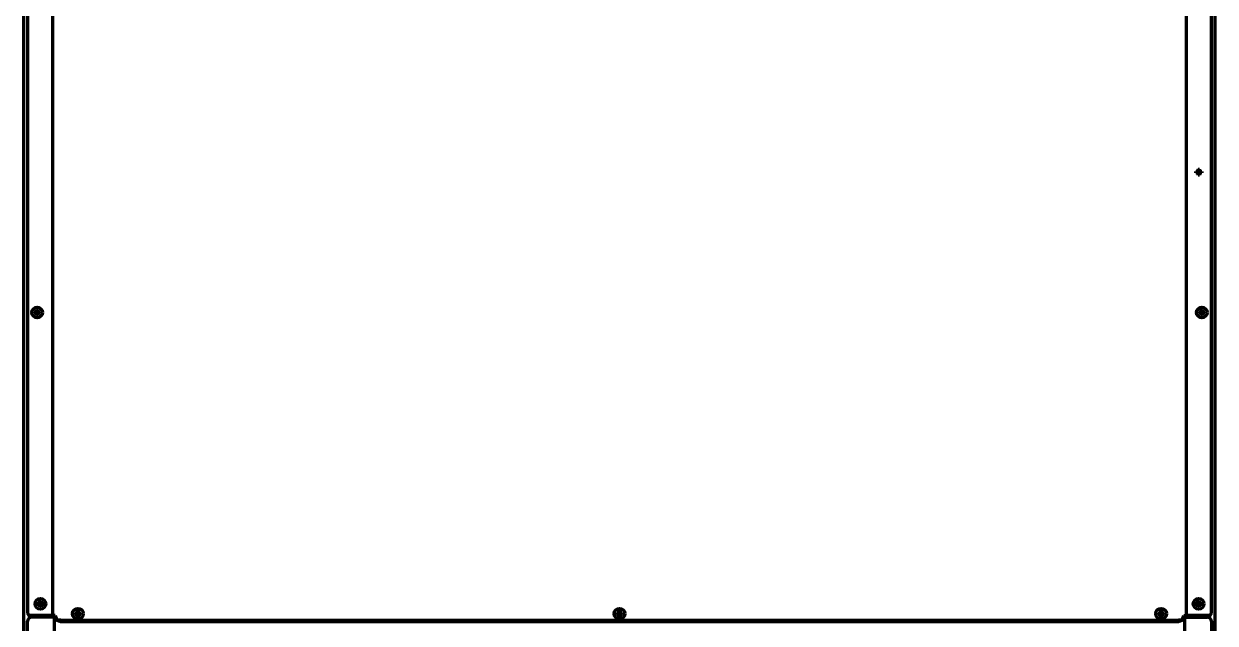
# Model space of a CAD drawing. Header units: inches. Extents: x -2898 to 7248, y 606 to 5598.
# Drawn here: x 6319 to 7211, y 2747 to 3195 of the extents above; entities that cross this region are included whole.
import ezdxf

# ---------------------------------------------------------------- set-up
doc = ezdxf.new("R2010")
doc.units = ezdxf.units.IN

msp = doc.modelspace()

# ---------------------------------------------------------------- linework, layer by layer
at = {"linetype": 'Continuous', "lineweight": 70}
for p, q in [((6318.77, 2413.84), (6318.77, 4065.37)), ((7210.77, 2413.84), (7210.77, 4065.37)), ((6321.57, 4055.42), (6321.57, 2754.44)), ((6340.47, 2752.44), (6340.47, 4050.49)), ((7189.07, 4050.49), (7189.07, 2752.44)), ((7207.97, 2754.44), (7207.97, 4055.42)), ((7196.27, 3084.24), (7196.27, 3084.74)), ((7196.27, 3083.74), (7196.27, 3084.24)), ((7200.87, 3084.74), (7200.87, 3084.24)), ((7200.87, 3084.24), (7200.87, 3083.74)), ((6326.47, 2979.24), (6326.47, 2979.74)), ((6331.07, 2979.74), (6331.07, 2979.24)), ((7198.47, 2979.24), (7198.47, 2979.74)), ((7203.07, 2979.74), (7203.07, 2979.24)), ((6326.47, 2978.74), (6326.47, 2979.24)), ((6331.07, 2979.24), (6331.07, 2978.74)), ((7198.47, 2978.74), (7198.47, 2979.24)), ((7203.07, 2979.24), (7203.07, 2978.74)), ((6328.87, 2761.24), (6328.87, 2761.74)), ((6328.87, 2760.74), (6328.87, 2761.24)), ((6333.47, 2761.74), (6333.47, 2761.24)), ((6333.47, 2761.24), (6333.47, 2760.74)), ((7196.07, 2761.24), (7196.07, 2761.74)), ((7196.07, 2760.74), (7196.07, 2761.24)), ((7200.67, 2761.74), (7200.67, 2761.24)), ((7200.67, 2761.24), (7200.67, 2760.74)), ((6321.57, 2439.44), (6321.57, 2748.14)), ((6339.47, 2752.44), (6323.57, 2752.44)), ((6340.77, 2751.14), (6324.57, 2751.14)), ((6339.47, 2752.44), (6340.47, 2752.44)), ((6342.27, 2752.44), (6340.47, 2752.44)), ((6341.77, 2751.14), (6340.77, 2751.14)), ((6341.77, 2434.64), (6341.77, 2752.44)), ((6342.27, 2752.44), (6343.25, 2749.76)), ((6345.13, 2750.18), (6345.13, 2749.18)), ((6345.13, 2749.18), (6345.13, 2749)), ((6345.13, 2749), (6345.13, 2748.2)), ((6348.13, 2748.89), (7181.41, 2748.89)), ((6348.13, 2748.09), (7181.41, 2748.09)), ((6356.97, 2753.84), (6356.97, 2754.34)), ((6356.97, 2753.34), (6356.97, 2753.84)), ((6361.57, 2754.34), (6361.57, 2753.84)), ((6361.57, 2753.84), (6361.57, 2753.34)), ((6762.47, 2753.84), (6762.47, 2754.34)), ((6762.47, 2753.34), (6762.47, 2753.84)), ((6767.07, 2754.34), (6767.07, 2753.84)), ((6767.07, 2753.84), (6767.07, 2753.34)), ((7167.97, 2753.84), (7167.97, 2754.34)), ((7167.97, 2753.34), (7167.97, 2753.84)), ((7172.57, 2754.34), (7172.57, 2753.84)), ((7172.57, 2753.84), (7172.57, 2753.34)), ((7184.41, 2750.18), (7184.41, 2749.18)), ((7184.41, 2749.18), (7184.41, 2749)), ((7184.41, 2749), (7184.41, 2748.2)), ((7186.29, 2749.76), (7187.27, 2752.44)), ((7187.27, 2752.44), (7189.07, 2752.44)), ((7187.77, 2752.44), (7187.77, 2434.64)), ((7187.77, 2751.14), (7188.77, 2751.14)), ((7188.77, 2751.14), (7204.97, 2751.14)), ((7190.07, 2752.44), (7189.07, 2752.44)), ((7205.97, 2752.44), (7190.07, 2752.44)), ((7207.97, 2748.14), (7207.97, 2439.44))]:
    msp.add_line(p, q, dxfattribs=at)
for centre in [(6328.77, 2979.24), (7200.77, 2979.24), (6331.17, 2761.24), (7198.37, 2761.24), (6359.27, 2753.84), (6764.77, 2753.84), (7170.27, 2753.84)]:
    msp.add_circle(centre, 4, dxfattribs=at)
for centre, radius, start, end in [((6323.57, 2754.44), 2, 180, 270), ((6324.57, 2748.14), 3, 90, 180), ((6345.13, 2750.44), 2, 200, 270), ((7184.41, 2750.44), 2, 270, 340), ((7204.97, 2748.14), 3, 0, 90), ((7205.97, 2754.44), 2, 270, 0)]:
    msp.add_arc(centre, radius, start, end, dxfattribs=at)
for centre, major_axis, start_param, end_param in [((6348.13, 2749), (-3, 0), 0, 1.570796), ((6348.13, 2748.2), (3, 0), 3.141593, 4.712389), ((7181.41, 2749), (-3, 0), 1.570796, 3.141593), ((7181.41, 2748.2), (3, 0), 4.712389, 6.283185)]:
    msp.add_ellipse(centre, major_axis=major_axis, ratio=0.034899, start_param=start_param, end_param=end_param, dxfattribs=at)
for points in [[(7198.07, 3085.24), (7198.07, 3085.3), (7198.07, 3085.41), (7198.07, 3085.57), (7198.07, 3085.73), (7198.07, 3085.88), (7198.07, 3086.03), (7198.07, 3086.19), (7198.07, 3086.36), (7198.07, 3086.48), (7198.07, 3086.54)], [(7198.07, 3086.54), (7198.24, 3086.54), (7198.57, 3086.54), (7198.9, 3086.54), (7199.07, 3086.54)], [(7197.57, 3083.74), (7197.52, 3083.74), (7197.41, 3083.74), (7197.25, 3083.74), (7197.09, 3083.74), (7196.93, 3083.74), (7196.78, 3083.74), (7196.62, 3083.74), (7196.46, 3083.74), (7196.33, 3083.74), (7196.27, 3083.74)], [(7197.57, 3084.74), (7197.59, 3084.77), (7197.64, 3084.81), (7197.71, 3084.89), (7197.78, 3084.96), (7197.86, 3085.03), (7197.93, 3085.1), (7198, 3085.17), (7198.05, 3085.22), (7198.07, 3085.24)], [(7198.07, 3083.24), (7198.04, 3083.27), (7197.99, 3083.32), (7197.92, 3083.39), (7197.85, 3083.47), (7197.78, 3083.54), (7197.71, 3083.61), (7197.64, 3083.67), (7197.59, 3083.72), (7197.57, 3083.74)], [(7199.07, 3081.94), (7198.9, 3081.94), (7198.57, 3081.94), (7198.24, 3081.94), (7198.07, 3081.94)], [(7199.07, 3085.24), (7199.1, 3085.22), (7199.15, 3085.17), (7199.22, 3085.09), (7199.29, 3085.02), (7199.36, 3084.95), (7199.43, 3084.88), (7199.5, 3084.81), (7199.55, 3084.77), (7199.57, 3084.74)], [(7199.57, 3083.74), (7199.55, 3083.72), (7199.5, 3083.67), (7199.43, 3083.6), (7199.36, 3083.53), (7199.29, 3083.46), (7199.21, 3083.39), (7199.14, 3083.31), (7199.09, 3083.27), (7199.07, 3083.24)], [(7199.07, 3083.24), (7199.07, 3083.19), (7199.07, 3083.08), (7199.07, 3082.92), (7199.07, 3082.76), (7199.07, 3082.61), (7199.07, 3082.45), (7199.07, 3082.3), (7199.07, 3082.13), (7199.07, 3082.01), (7199.07, 3081.94)], [(7199.57, 3084.74), (7199.62, 3084.74), (7199.73, 3084.74), (7199.89, 3084.74), (7200.05, 3084.74), (7200.21, 3084.74), (7200.36, 3084.74), (7200.52, 3084.74), (7200.68, 3084.74), (7200.81, 3084.74), (7200.87, 3084.74)], [(6327.77, 2979.74), (6327.79, 2979.77), (6327.84, 2979.81), (6327.91, 2979.89), (6327.98, 2979.96), (6328.06, 2980.03), (6328.13, 2980.1), (6328.2, 2980.17), (6328.25, 2980.22), (6328.27, 2980.24)], [(6328.27, 2980.24), (6328.27, 2980.3), (6328.27, 2980.41), (6328.27, 2980.57), (6328.27, 2980.73), (6328.27, 2980.88), (6328.27, 2981.03), (6328.27, 2981.19), (6328.27, 2981.36), (6328.27, 2981.48), (6328.27, 2981.54)], [(6328.27, 2981.54), (6328.44, 2981.54), (6328.77, 2981.54), (6329.1, 2981.54), (6329.27, 2981.54)], [(6329.27, 2980.24), (6329.3, 2980.22), (6329.35, 2980.17), (6329.42, 2980.09), (6329.49, 2980.02), (6329.56, 2979.95), (6329.63, 2979.88), (6329.7, 2979.81), (6329.75, 2979.77), (6329.77, 2979.74)], [(6329.77, 2979.74), (6329.82, 2979.74), (6329.93, 2979.74), (6330.09, 2979.74), (6330.25, 2979.74), (6330.41, 2979.74), (6330.56, 2979.74), (6330.72, 2979.74), (6330.88, 2979.74), (6331.01, 2979.74), (6331.07, 2979.74)], [(7199.77, 2979.74), (7199.79, 2979.77), (7199.84, 2979.81), (7199.91, 2979.89), (7199.98, 2979.96), (7200.06, 2980.03), (7200.13, 2980.1), (7200.2, 2980.17), (7200.25, 2980.22), (7200.27, 2980.24)], [(7200.27, 2980.24), (7200.27, 2980.3), (7200.27, 2980.41), (7200.27, 2980.57), (7200.27, 2980.73), (7200.27, 2980.88), (7200.27, 2981.03), (7200.27, 2981.19), (7200.27, 2981.36), (7200.27, 2981.48), (7200.27, 2981.54)], [(7200.27, 2981.54), (7200.44, 2981.54), (7200.77, 2981.54), (7201.1, 2981.54), (7201.27, 2981.54)], [(7201.27, 2980.24), (7201.3, 2980.22), (7201.35, 2980.17), (7201.42, 2980.09), (7201.49, 2980.02), (7201.56, 2979.95), (7201.63, 2979.88), (7201.7, 2979.81), (7201.75, 2979.77), (7201.77, 2979.74)], [(7201.77, 2979.74), (7201.82, 2979.74), (7201.93, 2979.74), (7202.09, 2979.74), (7202.25, 2979.74), (7202.41, 2979.74), (7202.56, 2979.74), (7202.72, 2979.74), (7202.88, 2979.74), (7203.01, 2979.74), (7203.07, 2979.74)], [(6327.77, 2978.74), (6327.72, 2978.74), (6327.61, 2978.74), (6327.45, 2978.74), (6327.29, 2978.74), (6327.13, 2978.74), (6326.98, 2978.74), (6326.82, 2978.74), (6326.66, 2978.74), (6326.53, 2978.74), (6326.47, 2978.74)], [(6328.27, 2978.24), (6328.24, 2978.27), (6328.19, 2978.32), (6328.12, 2978.39), (6328.05, 2978.47), (6327.98, 2978.54), (6327.91, 2978.61), (6327.84, 2978.67), (6327.79, 2978.72), (6327.77, 2978.74)], [(6329.27, 2976.94), (6329.1, 2976.94), (6328.77, 2976.94), (6328.44, 2976.94), (6328.27, 2976.94)], [(6329.77, 2978.74), (6329.75, 2978.72), (6329.7, 2978.67), (6329.63, 2978.6), (6329.56, 2978.53), (6329.49, 2978.46), (6329.41, 2978.39), (6329.34, 2978.31), (6329.29, 2978.27), (6329.27, 2978.24)], [(6329.27, 2978.24), (6329.27, 2978.19), (6329.27, 2978.08), (6329.27, 2977.92), (6329.27, 2977.76), (6329.27, 2977.61), (6329.27, 2977.45), (6329.27, 2977.3), (6329.27, 2977.13), (6329.27, 2977.01), (6329.27, 2976.94)], [(7199.77, 2978.74), (7199.72, 2978.74), (7199.61, 2978.74), (7199.45, 2978.74), (7199.29, 2978.74), (7199.13, 2978.74), (7198.98, 2978.74), (7198.82, 2978.74), (7198.66, 2978.74), (7198.53, 2978.74), (7198.47, 2978.74)], [(7200.27, 2978.24), (7200.24, 2978.27), (7200.19, 2978.32), (7200.12, 2978.39), (7200.05, 2978.47), (7199.98, 2978.54), (7199.91, 2978.61), (7199.84, 2978.67), (7199.79, 2978.72), (7199.77, 2978.74)], [(7201.27, 2976.94), (7201.1, 2976.94), (7200.77, 2976.94), (7200.44, 2976.94), (7200.27, 2976.94)], [(7201.77, 2978.74), (7201.75, 2978.72), (7201.7, 2978.67), (7201.63, 2978.6), (7201.56, 2978.53), (7201.49, 2978.46), (7201.41, 2978.39), (7201.34, 2978.31), (7201.29, 2978.27), (7201.27, 2978.24)], [(7201.27, 2978.24), (7201.27, 2978.19), (7201.27, 2978.08), (7201.27, 2977.92), (7201.27, 2977.76), (7201.27, 2977.61), (7201.27, 2977.45), (7201.27, 2977.3), (7201.27, 2977.13), (7201.27, 2977.01), (7201.27, 2976.94)], [(6330.17, 2760.74), (6330.12, 2760.74), (6330.01, 2760.74), (6329.85, 2760.74), (6329.69, 2760.74), (6329.53, 2760.74), (6329.38, 2760.74), (6329.22, 2760.74), (6329.06, 2760.74), (6328.93, 2760.74), (6328.87, 2760.74)], [(6330.17, 2761.74), (6330.19, 2761.77), (6330.24, 2761.81), (6330.31, 2761.89), (6330.38, 2761.96), (6330.46, 2762.03), (6330.53, 2762.1), (6330.6, 2762.17), (6330.65, 2762.22), (6330.67, 2762.24)], [(6330.67, 2760.24), (6330.64, 2760.27), (6330.59, 2760.32), (6330.52, 2760.39), (6330.45, 2760.47), (6330.38, 2760.54), (6330.31, 2760.61), (6330.24, 2760.67), (6330.19, 2760.72), (6330.17, 2760.74)], [(6330.67, 2762.24), (6330.67, 2762.3), (6330.67, 2762.41), (6330.67, 2762.57), (6330.67, 2762.73), (6330.67, 2762.88), (6330.67, 2763.03), (6330.67, 2763.19), (6330.67, 2763.36), (6330.67, 2763.48), (6330.67, 2763.54)], [(6330.67, 2763.54), (6330.84, 2763.54), (6331.17, 2763.54), (6331.5, 2763.54), (6331.67, 2763.54)], [(6331.67, 2758.94), (6331.5, 2758.94), (6331.17, 2758.94), (6330.84, 2758.94), (6330.67, 2758.94)], [(6331.67, 2762.24), (6331.7, 2762.22), (6331.75, 2762.17), (6331.82, 2762.09), (6331.89, 2762.02), (6331.96, 2761.95), (6332.03, 2761.88), (6332.1, 2761.81), (6332.15, 2761.77), (6332.17, 2761.74)], [(6332.17, 2760.74), (6332.15, 2760.72), (6332.1, 2760.67), (6332.03, 2760.6), (6331.96, 2760.53), (6331.89, 2760.46), (6331.81, 2760.39), (6331.74, 2760.31), (6331.69, 2760.27), (6331.67, 2760.24)], [(6331.67, 2760.24), (6331.67, 2760.19), (6331.67, 2760.08), (6331.67, 2759.92), (6331.67, 2759.76), (6331.67, 2759.61), (6331.67, 2759.45), (6331.67, 2759.3), (6331.67, 2759.13), (6331.67, 2759.01), (6331.67, 2758.94)], [(6332.17, 2761.74), (6332.22, 2761.74), (6332.33, 2761.74), (6332.49, 2761.74), (6332.65, 2761.74), (6332.81, 2761.74), (6332.96, 2761.74), (6333.12, 2761.74), (6333.28, 2761.74), (6333.41, 2761.74), (6333.47, 2761.74)], [(7197.37, 2760.74), (7197.32, 2760.74), (7197.21, 2760.74), (7197.05, 2760.74), (7196.89, 2760.74), (7196.73, 2760.74), (7196.58, 2760.74), (7196.42, 2760.74), (7196.26, 2760.74), (7196.13, 2760.74), (7196.07, 2760.74)], [(7197.37, 2761.74), (7197.39, 2761.77), (7197.44, 2761.81), (7197.51, 2761.89), (7197.58, 2761.96), (7197.66, 2762.03), (7197.73, 2762.1), (7197.8, 2762.17), (7197.85, 2762.22), (7197.87, 2762.24)], [(7197.87, 2760.24), (7197.84, 2760.27), (7197.79, 2760.32), (7197.72, 2760.39), (7197.65, 2760.47), (7197.58, 2760.54), (7197.51, 2760.61), (7197.44, 2760.67), (7197.39, 2760.72), (7197.37, 2760.74)], [(7197.87, 2762.24), (7197.87, 2762.3), (7197.87, 2762.41), (7197.87, 2762.57), (7197.87, 2762.73), (7197.87, 2762.88), (7197.87, 2763.03), (7197.87, 2763.19), (7197.87, 2763.36), (7197.87, 2763.48), (7197.87, 2763.54)], [(7197.87, 2763.54), (7198.04, 2763.54), (7198.37, 2763.54), (7198.7, 2763.54), (7198.87, 2763.54)], [(7198.87, 2758.94), (7198.7, 2758.94), (7198.37, 2758.94), (7198.04, 2758.94), (7197.87, 2758.94)], [(7198.87, 2762.24), (7198.9, 2762.22), (7198.95, 2762.17), (7199.02, 2762.09), (7199.09, 2762.02), (7199.16, 2761.95), (7199.23, 2761.88), (7199.3, 2761.81), (7199.35, 2761.77), (7199.37, 2761.74)], [(7199.37, 2760.74), (7199.35, 2760.72), (7199.3, 2760.67), (7199.23, 2760.6), (7199.16, 2760.53), (7199.09, 2760.46), (7199.01, 2760.39), (7198.94, 2760.31), (7198.89, 2760.27), (7198.87, 2760.24)], [(7198.87, 2760.24), (7198.87, 2760.19), (7198.87, 2760.08), (7198.87, 2759.92), (7198.87, 2759.76), (7198.87, 2759.61), (7198.87, 2759.45), (7198.87, 2759.3), (7198.87, 2759.13), (7198.87, 2759.01), (7198.87, 2758.94)], [(7199.37, 2761.74), (7199.42, 2761.74), (7199.53, 2761.74), (7199.69, 2761.74), (7199.85, 2761.74), (7200.01, 2761.74), (7200.16, 2761.74), (7200.32, 2761.74), (7200.48, 2761.74), (7200.61, 2761.74), (7200.67, 2761.74)], [(6358.27, 2753.34), (6358.22, 2753.34), (6358.11, 2753.34), (6357.95, 2753.34), (6357.79, 2753.34), (6357.63, 2753.34), (6357.48, 2753.34), (6357.32, 2753.34), (6357.16, 2753.34), (6357.03, 2753.34), (6356.97, 2753.34)], [(6358.27, 2754.34), (6358.29, 2754.37), (6358.34, 2754.41), (6358.41, 2754.49), (6358.48, 2754.56), (6358.56, 2754.63), (6358.63, 2754.7), (6358.7, 2754.77), (6358.75, 2754.82), (6358.77, 2754.84)], [(6358.77, 2752.84), (6358.74, 2752.87), (6358.69, 2752.92), (6358.62, 2752.99), (6358.55, 2753.07), (6358.48, 2753.14), (6358.41, 2753.21), (6358.34, 2753.27), (6358.29, 2753.32), (6358.27, 2753.34)], [(6358.77, 2754.84), (6358.77, 2754.9), (6358.77, 2755.01), (6358.77, 2755.17), (6358.77, 2755.33), (6358.77, 2755.48), (6358.77, 2755.63), (6358.77, 2755.79), (6358.77, 2755.96), (6358.77, 2756.08), (6358.77, 2756.14)], [(6358.77, 2756.14), (6358.94, 2756.14), (6359.27, 2756.14), (6359.6, 2756.14), (6359.77, 2756.14)], [(6359.77, 2751.54), (6359.6, 2751.54), (6359.27, 2751.54), (6358.94, 2751.54), (6358.77, 2751.54)], [(6359.77, 2754.84), (6359.8, 2754.82), (6359.85, 2754.77), (6359.92, 2754.69), (6359.99, 2754.62), (6360.06, 2754.55), (6360.13, 2754.48), (6360.2, 2754.41), (6360.25, 2754.37), (6360.27, 2754.34)], [(6360.27, 2753.34), (6360.25, 2753.32), (6360.2, 2753.27), (6360.13, 2753.2), (6360.06, 2753.13), (6359.99, 2753.06), (6359.91, 2752.99), (6359.84, 2752.91), (6359.79, 2752.87), (6359.77, 2752.84)], [(6359.77, 2752.84), (6359.77, 2752.79), (6359.77, 2752.68), (6359.77, 2752.52), (6359.77, 2752.36), (6359.77, 2752.21), (6359.77, 2752.05), (6359.77, 2751.9), (6359.77, 2751.73), (6359.77, 2751.61), (6359.77, 2751.54)], [(6360.27, 2754.34), (6360.32, 2754.34), (6360.43, 2754.34), (6360.59, 2754.34), (6360.75, 2754.34), (6360.91, 2754.34), (6361.06, 2754.34), (6361.22, 2754.34), (6361.38, 2754.34), (6361.51, 2754.34), (6361.57, 2754.34)], [(6763.77, 2753.34), (6763.72, 2753.34), (6763.61, 2753.34), (6763.45, 2753.34), (6763.29, 2753.34), (6763.13, 2753.34), (6762.98, 2753.34), (6762.82, 2753.34), (6762.66, 2753.34), (6762.53, 2753.34), (6762.47, 2753.34)], [(6763.77, 2754.34), (6763.79, 2754.37), (6763.84, 2754.41), (6763.91, 2754.49), (6763.98, 2754.56), (6764.06, 2754.63), (6764.13, 2754.7), (6764.2, 2754.77), (6764.25, 2754.82), (6764.27, 2754.84)], [(6764.27, 2752.84), (6764.24, 2752.87), (6764.19, 2752.92), (6764.12, 2752.99), (6764.05, 2753.07), (6763.98, 2753.14), (6763.91, 2753.21), (6763.84, 2753.27), (6763.79, 2753.32), (6763.77, 2753.34)], [(6764.27, 2754.84), (6764.27, 2754.9), (6764.27, 2755.01), (6764.27, 2755.17), (6764.27, 2755.33), (6764.27, 2755.48), (6764.27, 2755.63), (6764.27, 2755.79), (6764.27, 2755.96), (6764.27, 2756.08), (6764.27, 2756.14)], [(6764.27, 2756.14), (6764.44, 2756.14), (6764.77, 2756.14), (6765.1, 2756.14), (6765.27, 2756.14)], [(6765.27, 2751.54), (6765.1, 2751.54), (6764.77, 2751.54), (6764.44, 2751.54), (6764.27, 2751.54)], [(6765.27, 2754.84), (6765.3, 2754.82), (6765.35, 2754.77), (6765.42, 2754.69), (6765.49, 2754.62), (6765.56, 2754.55), (6765.63, 2754.48), (6765.7, 2754.41), (6765.75, 2754.37), (6765.77, 2754.34)], [(6765.77, 2753.34), (6765.75, 2753.32), (6765.7, 2753.27), (6765.63, 2753.2), (6765.56, 2753.13), (6765.49, 2753.06), (6765.41, 2752.99), (6765.34, 2752.91), (6765.29, 2752.87), (6765.27, 2752.84)], [(6765.27, 2752.84), (6765.27, 2752.79), (6765.27, 2752.68), (6765.27, 2752.52), (6765.27, 2752.36), (6765.27, 2752.21), (6765.27, 2752.05), (6765.27, 2751.9), (6765.27, 2751.73), (6765.27, 2751.61), (6765.27, 2751.54)], [(6765.77, 2754.34), (6765.82, 2754.34), (6765.93, 2754.34), (6766.09, 2754.34), (6766.25, 2754.34), (6766.41, 2754.34), (6766.56, 2754.34), (6766.72, 2754.34), (6766.88, 2754.34), (6767.01, 2754.34), (6767.07, 2754.34)], [(7169.27, 2753.34), (7169.22, 2753.34), (7169.11, 2753.34), (7168.95, 2753.34), (7168.79, 2753.34), (7168.63, 2753.34), (7168.48, 2753.34), (7168.32, 2753.34), (7168.16, 2753.34), (7168.03, 2753.34), (7167.97, 2753.34)], [(7169.27, 2754.34), (7169.29, 2754.37), (7169.34, 2754.41), (7169.41, 2754.49), (7169.48, 2754.56), (7169.56, 2754.63), (7169.63, 2754.7), (7169.7, 2754.77), (7169.75, 2754.82), (7169.77, 2754.84)], [(7169.77, 2752.84), (7169.74, 2752.87), (7169.69, 2752.92), (7169.62, 2752.99), (7169.55, 2753.07), (7169.48, 2753.14), (7169.41, 2753.21), (7169.34, 2753.27), (7169.29, 2753.32), (7169.27, 2753.34)], [(7169.77, 2754.84), (7169.77, 2754.9), (7169.77, 2755.01), (7169.77, 2755.17), (7169.77, 2755.33), (7169.77, 2755.48), (7169.77, 2755.63), (7169.77, 2755.79), (7169.77, 2755.96), (7169.77, 2756.08), (7169.77, 2756.14)], [(7169.77, 2756.14), (7169.94, 2756.14), (7170.27, 2756.14), (7170.6, 2756.14), (7170.77, 2756.14)], [(7170.77, 2751.54), (7170.6, 2751.54), (7170.27, 2751.54), (7169.94, 2751.54), (7169.77, 2751.54)], [(7170.77, 2754.84), (7170.8, 2754.82), (7170.85, 2754.77), (7170.92, 2754.69), (7170.99, 2754.62), (7171.06, 2754.55), (7171.13, 2754.48), (7171.2, 2754.41), (7171.25, 2754.37), (7171.27, 2754.34)], [(7171.27, 2753.34), (7171.25, 2753.32), (7171.2, 2753.27), (7171.13, 2753.2), (7171.06, 2753.13), (7170.99, 2753.06), (7170.91, 2752.99), (7170.84, 2752.91), (7170.79, 2752.87), (7170.77, 2752.84)], [(7170.77, 2752.84), (7170.77, 2752.79), (7170.77, 2752.68), (7170.77, 2752.52), (7170.77, 2752.36), (7170.77, 2752.21), (7170.77, 2752.05), (7170.77, 2751.9), (7170.77, 2751.73), (7170.77, 2751.61), (7170.77, 2751.54)], [(7171.27, 2754.34), (7171.32, 2754.34), (7171.43, 2754.34), (7171.59, 2754.34), (7171.75, 2754.34), (7171.91, 2754.34), (7172.06, 2754.34), (7172.22, 2754.34), (7172.38, 2754.34), (7172.51, 2754.34), (7172.57, 2754.34)]]:
    msp.add_open_spline(points, degree=3, dxfattribs=at)
for points in [[(7199.07, 3086.54), (7199.07, 3086.34), (7199.07, 3086.13), (7199.07, 3085.81), (7199.07, 3085.7), (7199.07, 3085.47), (7199.07, 3085.36), (7199.07, 3085.24)], [(7196.27, 3084.74), (7196.47, 3084.74), (7196.68, 3084.74), (7197.01, 3084.74), (7197.12, 3084.74), (7197.34, 3084.74), (7197.46, 3084.74), (7197.57, 3084.74)], [(7198.07, 3081.94), (7198.07, 3082.15), (7198.07, 3082.36), (7198.07, 3082.68), (7198.07, 3082.79), (7198.07, 3083.01), (7198.07, 3083.13), (7198.07, 3083.24)], [(7200.87, 3083.74), (7200.67, 3083.74), (7200.46, 3083.74), (7200.13, 3083.74), (7200.02, 3083.74), (7199.8, 3083.74), (7199.69, 3083.74), (7199.57, 3083.74)], [(6326.47, 2979.74), (6326.67, 2979.74), (6326.88, 2979.74), (6327.21, 2979.74), (6327.32, 2979.74), (6327.54, 2979.74), (6327.66, 2979.74), (6327.77, 2979.74)], [(6329.27, 2981.54), (6329.27, 2981.34), (6329.27, 2981.13), (6329.27, 2980.81), (6329.27, 2980.7), (6329.27, 2980.47), (6329.27, 2980.36), (6329.27, 2980.24)], [(7198.47, 2979.74), (7198.67, 2979.74), (7198.88, 2979.74), (7199.21, 2979.74), (7199.32, 2979.74), (7199.54, 2979.74), (7199.66, 2979.74), (7199.77, 2979.74)], [(7201.27, 2981.54), (7201.27, 2981.34), (7201.27, 2981.13), (7201.27, 2980.81), (7201.27, 2980.7), (7201.27, 2980.47), (7201.27, 2980.36), (7201.27, 2980.24)], [(6328.27, 2976.94), (6328.27, 2977.15), (6328.27, 2977.36), (6328.27, 2977.68), (6328.27, 2977.79), (6328.27, 2978.01), (6328.27, 2978.13), (6328.27, 2978.24)], [(6331.07, 2978.74), (6330.87, 2978.74), (6330.66, 2978.74), (6330.33, 2978.74), (6330.22, 2978.74), (6330, 2978.74), (6329.89, 2978.74), (6329.77, 2978.74)], [(7200.27, 2976.94), (7200.27, 2977.15), (7200.27, 2977.36), (7200.27, 2977.68), (7200.27, 2977.79), (7200.27, 2978.01), (7200.27, 2978.13), (7200.27, 2978.24)], [(7203.07, 2978.74), (7202.87, 2978.74), (7202.66, 2978.74), (7202.33, 2978.74), (7202.22, 2978.74), (7202, 2978.74), (7201.89, 2978.74), (7201.77, 2978.74)], [(6328.87, 2761.74), (6329.07, 2761.74), (6329.28, 2761.74), (6329.61, 2761.74), (6329.72, 2761.74), (6329.94, 2761.74), (6330.06, 2761.74), (6330.17, 2761.74)], [(6330.67, 2758.94), (6330.67, 2759.15), (6330.67, 2759.36), (6330.67, 2759.68), (6330.67, 2759.79), (6330.67, 2760.01), (6330.67, 2760.13), (6330.67, 2760.24)], [(6331.67, 2763.54), (6331.67, 2763.34), (6331.67, 2763.13), (6331.67, 2762.81), (6331.67, 2762.7), (6331.67, 2762.47), (6331.67, 2762.36), (6331.67, 2762.24)], [(6333.47, 2760.74), (6333.27, 2760.74), (6333.06, 2760.74), (6332.73, 2760.74), (6332.62, 2760.74), (6332.4, 2760.74), (6332.29, 2760.74), (6332.17, 2760.74)], [(7196.07, 2761.74), (7196.27, 2761.74), (7196.48, 2761.74), (7196.81, 2761.74), (7196.92, 2761.74), (7197.14, 2761.74), (7197.26, 2761.74), (7197.37, 2761.74)], [(7197.87, 2758.94), (7197.87, 2759.15), (7197.87, 2759.36), (7197.87, 2759.68), (7197.87, 2759.79), (7197.87, 2760.01), (7197.87, 2760.13), (7197.87, 2760.24)], [(7198.87, 2763.54), (7198.87, 2763.34), (7198.87, 2763.13), (7198.87, 2762.81), (7198.87, 2762.7), (7198.87, 2762.47), (7198.87, 2762.36), (7198.87, 2762.24)], [(7200.67, 2760.74), (7200.47, 2760.74), (7200.26, 2760.74), (7199.93, 2760.74), (7199.82, 2760.74), (7199.6, 2760.74), (7199.49, 2760.74), (7199.37, 2760.74)], [(6356.97, 2754.34), (6357.17, 2754.34), (6357.38, 2754.34), (6357.71, 2754.34), (6357.82, 2754.34), (6358.04, 2754.34), (6358.16, 2754.34), (6358.27, 2754.34)], [(6358.77, 2751.54), (6358.77, 2751.75), (6358.77, 2751.96), (6358.77, 2752.28), (6358.77, 2752.39), (6358.77, 2752.61), (6358.77, 2752.73), (6358.77, 2752.84)], [(6359.77, 2756.14), (6359.77, 2755.94), (6359.77, 2755.73), (6359.77, 2755.41), (6359.77, 2755.3), (6359.77, 2755.07), (6359.77, 2754.96), (6359.77, 2754.84)], [(6361.57, 2753.34), (6361.37, 2753.34), (6361.16, 2753.34), (6360.83, 2753.34), (6360.72, 2753.34), (6360.5, 2753.34), (6360.39, 2753.34), (6360.27, 2753.34)], [(6762.47, 2754.34), (6762.67, 2754.34), (6762.88, 2754.34), (6763.21, 2754.34), (6763.32, 2754.34), (6763.54, 2754.34), (6763.66, 2754.34), (6763.77, 2754.34)], [(6764.27, 2751.54), (6764.27, 2751.75), (6764.27, 2751.96), (6764.27, 2752.28), (6764.27, 2752.39), (6764.27, 2752.61), (6764.27, 2752.73), (6764.27, 2752.84)], [(6765.27, 2756.14), (6765.27, 2755.94), (6765.27, 2755.73), (6765.27, 2755.41), (6765.27, 2755.3), (6765.27, 2755.07), (6765.27, 2754.96), (6765.27, 2754.84)], [(6767.07, 2753.34), (6766.87, 2753.34), (6766.66, 2753.34), (6766.33, 2753.34), (6766.22, 2753.34), (6766, 2753.34), (6765.89, 2753.34), (6765.77, 2753.34)], [(7167.97, 2754.34), (7168.17, 2754.34), (7168.38, 2754.34), (7168.71, 2754.34), (7168.82, 2754.34), (7169.04, 2754.34), (7169.16, 2754.34), (7169.27, 2754.34)], [(7169.77, 2751.54), (7169.77, 2751.75), (7169.77, 2751.96), (7169.77, 2752.28), (7169.77, 2752.39), (7169.77, 2752.61), (7169.77, 2752.73), (7169.77, 2752.84)], [(7170.77, 2756.14), (7170.77, 2755.94), (7170.77, 2755.73), (7170.77, 2755.41), (7170.77, 2755.3), (7170.77, 2755.07), (7170.77, 2754.96), (7170.77, 2754.84)], [(7172.57, 2753.34), (7172.37, 2753.34), (7172.16, 2753.34), (7171.83, 2753.34), (7171.72, 2753.34), (7171.5, 2753.34), (7171.39, 2753.34), (7171.27, 2753.34)]]:
    msp.add_open_spline(points, degree=3, knots=[0, 0, 0, 0, 0.5, 0.5, 0.75, 0.75, 1, 1, 1, 1], dxfattribs=at)

doc.saveas('drawing.dxf')
